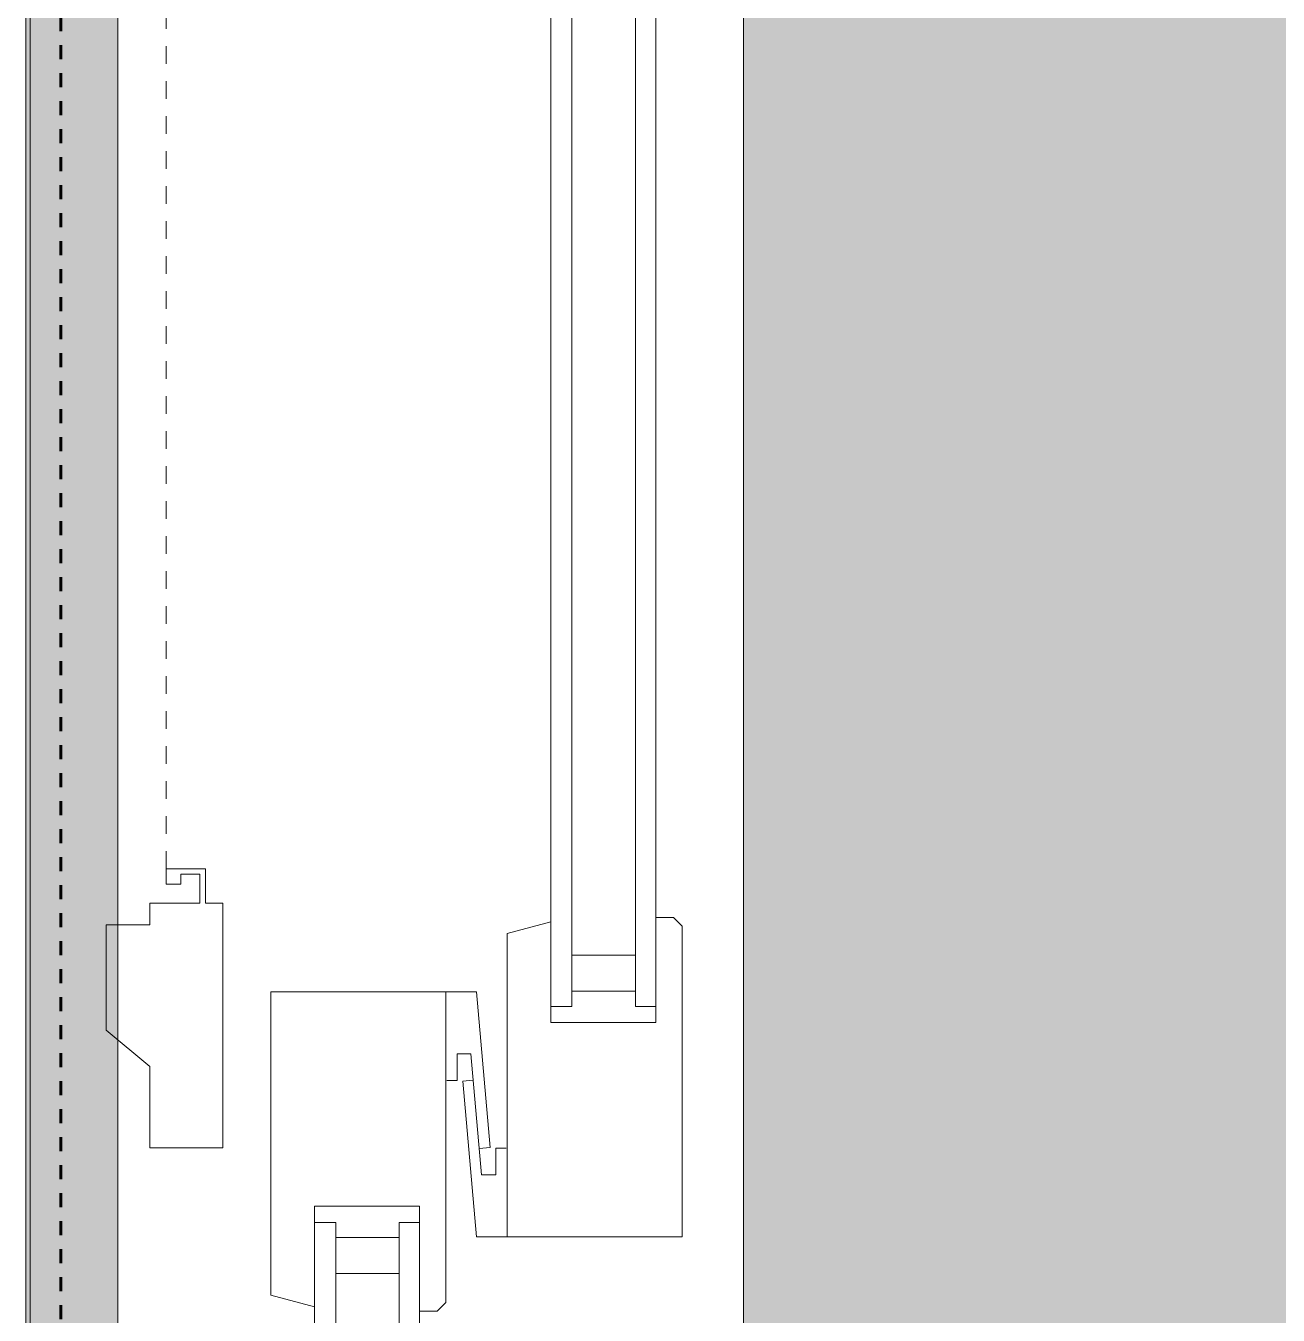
# Model space of a CAD drawing. Header units: inches. Extents: x -4110 to -1807, y 9775 to 11251.
# Drawn here: x -3860.97 to -3852.03, y 10167.22 to 10176.43 of the extents above; entities that cross this region are included whole.
import ezdxf

# ---------------------------------------------------------------- set-up
doc = ezdxf.new("R2010")
doc.units = ezdxf.units.IN
doc.header["$MEASUREMENT"] = 0
for name, pattern in [('Dash', [0.25, 0.125, -0.125]), ('Dash 1_16_', [0.125, 0.0625, -0.0625]), ('Double Dash 3_8_', [1, 0.375, -0.125, 0.125, -0.125, 0.125, -0.125])]:
    doc.linetypes.add(name, pattern=pattern)
for name, color, linetype, lineweight in [('0-1', 7, 'Continuous', 5), ('0-3', 7, 'Continuous', 9), ('0-4', 250, 'Double Dash 3_8_', 60), ('A-DETL-GENF-2', 92, 'Continuous', 18), ('A-DETL-GENF-HDLN-1', 7, 'Dash', 9), ('A-DETL-GENF-HDLN-2', 1, 'Continuous', 18), ('A-DOOR-FRAM-2', 7, 'Continuous', 9), ('A-WALL-1', 8, 'Continuous', 5), ('A-WALL-4', 10, 'Continuous', 18), ('C-PROP-LINE-2', 250, 'Dash 1_16_', 60)]:
    doc.layers.add(name, color=color, linetype=linetype, lineweight=lineweight)

# ---------------------------------------------------------------- blocks, each defined once
blk = doc.blocks.new('Basic Wall _ EXT - FIBER CEMENT - LARGE - ___-2162461-ENLARGED RCP - 3RD FLOOR PLAN - WEST')
at = {"layer": 'A-WALL-4'}
blk.add_hatch(color=256, dxfattribs=at).paths.add_polyline_path([(-3860.9737, 9979.9394), (-3860.9425, 9979.9706), (-3860.9425, 11153.4327), (-3860.9737, 11153.4327), (-3860.9737, 9979.9706)], flags=0)
h = blk.add_hatch(color=256, dxfattribs=at)
h.paths.add_polyline_path([(-3860.9425, 9979.9706), (-3860.2237, 9980.6894), (-3860.2237, 10012.5894), (-3860.2862, 10012.5894), (-3860.2862, 10015.2378), (-3860.3175, 10015.2378), (-3860.3175, 10050.7378), (-3860.2237, 10050.7378), (-3860.2237, 10051.241), (-3860.3175, 10051.241), (-3860.3175, 10086.741), (-3860.2862, 10086.741), (-3860.2862, 10089.3894), (-3860.2237, 10089.3894), (-3860.2237, 10127.9761), (-3860.2862, 10127.9761), (-3860.2862, 10132.9019), (-3860.3175, 10132.9019), (-3860.3175, 10204.4019), (-3860.2237, 10204.4019), (-3860.2237, 10281.4535), (-3860.2862, 10281.4535), (-3860.2862, 10284.1019), (-3860.3175, 10284.1019), (-3860.3175, 10319.6019), (-3860.2237, 10319.6019), (-3860.2237, 10434.9894), (-3860.2862, 10434.9894), (-3860.2862, 10437.6378), (-3860.3175, 10437.6378), (-3860.3175, 10473.1378), (-3860.2237, 10473.1378), (-3860.2237, 10473.641), (-3860.3175, 10473.641), (-3860.3175, 10509.141), (-3860.2862, 10509.141), (-3860.2862, 10511.7894), (-3860.2237, 10511.7894), (-3860.2237, 10588.6535), (-3860.2862, 10588.6535), (-3860.2862, 10591.3019), (-3860.3175, 10591.3019), (-3860.3175, 10626.8019), (-3860.2237, 10626.8019), (-3860.2237, 10627.1761), (-3860.2862, 10627.1761), (-3860.2862, 10632.1019), (-3860.3175, 10632.1019), (-3860.3175, 10703.6019), (-3860.2237, 10703.6019), (-3860.2237, 10780.6535), (-3860.2862, 10780.6535), (-3860.2862, 10783.3019), (-3860.3175, 10783.3019), (-3860.3175, 10818.8019), (-3860.2237, 10818.8019), (-3860.2237, 10857.4535), (-3860.2862, 10857.4535), (-3860.2862, 10860.1019), (-3860.3175, 10860.1019), (-3860.3175, 10895.6019), (-3860.2237, 10895.6019), (-3860.2237, 11011.1769), (-3860.3175, 11011.1769), (-3860.3175, 11082.6769), (-3860.2862, 11082.6769), (-3860.2862, 11087.6027), (-3860.2237, 11087.6027), (-3860.2237, 11153.4327), (-3860.9425, 11153.4327), (-3860.9425, 9980.6894)], flags=0)
h.paths.add_polyline_path([(-3859.2237, 10356.4402), (-3859.2237, 10397.9636), (-3859.9737, 10397.9636), (-3859.9737, 10356.4402)], flags=0)
h.paths.add_polyline_path([(-3859.2237, 10703.6019), (-3859.2237, 10743.7511), (-3859.9737, 10743.7511), (-3859.9737, 10703.6019)], flags=0)
h.paths.add_polyline_path([(-3859.2237, 10932.6277), (-3859.2237, 10974.1511), (-3859.9737, 10974.1511), (-3859.9737, 10932.6277)], flags=0)
for p, q in [((-3860.9737, 11153.4327), (-3860.9737, 9979.9394)), ((-3860.9425, 11153.4327), (-3860.9425, 9979.9706))]:
    blk.add_line(p, q, dxfattribs=at)
blk = doc.blocks.new('Door-Sliding-Marvin-2_Panel_Patio_Door-Essential - MARVIN ESSENTIAL SLIDING - 6_-0_X6_-10_ - 3RD FLOOR-3344819-ENLARGED RCP - 3RD FLOOR PLAN - WEST')
at = {"layer": 'A-DETL-GENF-2'}
for p, q in [((0.6018, 4.3633), (0.3418, 4.0513)), ((1.3539, 4.3633), (0.6018, 4.3633)), ((1.3539, 4.0513), (1.3539, 4.3633)), ((0.3418, 4.0513), (-0.24, 4.0513)), ((-0.24, 4.0513), (-0.24, 3.5312)), ((1.3539, 4.0513), (1.5098, 4.0513)), ((1.5098, 3.6943), (1.5098, 4.0513)), ((1.7548, 3.9353), (1.6448, 3.9353)), ((1.6448, 3.8303), (1.6448, 3.9353)), ((1.7548, 3.6543), (1.7548, 3.9353)), ((1.6448, 3.8303), (1.7148, 3.8303)), ((1.7148, 3.8303), (1.7148, 3.6943)), ((1.7148, 3.6943), (1.5098, 3.6943)), ((1.5098, 3.5312), (1.5098, 3.6543)), ((1.5098, 3.6543), (1.7548, 3.6543)), ((-0.24, 3.5312), (1.5098, 3.5312)), ((-1.2913, 3.1875), (-1.375, 2.875)), ((0.875, 3.1875), (-1.2913, 3.1875)), ((0.875, 1.7182), (0.875, 3.1875)), ((-1.375, 2.875), (-0.6563, 2.875)), ((-0.7718, 2.724), (-0.7718, 2.875)), ((-0.6563, 2.875), (-0.6563, 2.125)), ((-1.1371, 2.724), (-1.1371, 2.2712)), ((-0.8797, 2.724), (-0.8797, 2.2712)), ((-0.7718, 2.2712), (-0.7718, 2.125)), ((-1.4063, 2.125), (-1.4063, 2)), ((-0.6563, 2.125), (-1.4063, 2.125)), ((-1.4063, 2), (-1.3438, 1.9375)), ((-1.3438, 1.9375), (0.875, 1.9375)), ((0.2417, 1.9305), (0.2417, 1.8555)), ((0.2417, 1.8555), (0.4317, 1.8555)), ((0.4317, 1.8555), (0.4317, 1.7579)), ((0.237, 1.8161), (-0.875, 1.7188)), ((-0.4317, 1.6823), (0.4317, 1.7579)), ((0.237, 1.8161), (0.2436, 1.7414)), ((-0.875, 0.25), (-0.875, 1.7188)), ((-0.4317, 1.5815), (-0.4317, 1.6823)), ((-0.237, 1.6209), (-0.2438, 1.6988)), ((-0.237, 1.6209), (0.875, 1.7182)), ((-0.2417, 1.5815), (-0.4317, 1.5815)), ((-0.2417, 1.5065), (-0.2417, 1.5815)), ((-0.875, 1.5), (1.2913, 1.5)), ((1.2913, 1.5), (1.375, 1.1875)), ((1.375, 1.1875), (0.6562, 1.1875)), ((0.6562, 1.1875), (0.6562, 0.4375)), ((0.7718, 1.0365), (0.7718, 1.1875)), ((0.8797, 1.0365), (0.8797, 0.5837)), ((1.1371, 1.0365), (1.1371, 0.5837)), ((0.7718, 0.5837), (0.7718, 0.4375)), ((0.6562, 0.4375), (1.4062, 0.4375)), ((1.4062, 0.4375), (1.4062, 0.3125)), ((1.4062, 0.3125), (1.3437, 0.25)), ((1.3437, 0.25), (-0.875, 0.25))]:
    blk.add_line(p, q, dxfattribs=at)
at = {"layer": 'A-DETL-GENF-HDLN-1'}
blk.add_line((1.7548, 3.9353), (33.0052, 3.9353), dxfattribs=at)
at = {"layer": 'A-DETL-GENF-HDLN-2'}
for p, q in [((-32.9782, 2.875), (-0.7718, 2.875)), ((-32.9782, 2.724), (-0.7718, 2.724)), ((-32.9782, 2.2712), (-0.7718, 2.2712)), ((-32.9782, 2.125), (-0.7718, 2.125)), ((0.7718, 1.1875), (33.0407, 1.1875)), ((0.7718, 1.0365), (33.0407, 1.0365)), ((0.7718, 0.5837), (33.0407, 0.5837)), ((0.7718, 0.4375), (33.0407, 0.4375))]:
    blk.add_line(p, q, dxfattribs=at)
at = {"layer": 'A-DOOR-FRAM-2'}
for p, q in [((35.75, 4.2812), (-35.75, 4.2812)), ((-35.75, -0.1875), (35.75, -0.1875))]:
    blk.add_line(p, q, dxfattribs=at)
blk = doc.blocks.new('Family - ___-2835860-ENLARGED RCP - 3RD FLOOR PLAN - WEST')
at = {"layer": 'C-PROP-LINE-2'}
blk.add_line((-3860.7237, 9980.1894), (-3860.7237, 11153.4327), dxfattribs=at)
blk = doc.blocks.new('Family - ___-2835932-ENLARGED RCP - 3RD FLOOR PLAN - WEST')
at = {"layer": 'C-PROP-LINE-2'}
blk.add_line((-3860.7237, 9980.1894), (-3860.7237, 11153.4327), dxfattribs=at)
blk = doc.blocks.new('CTR - 1st Phase - Shell_rvt-1-ENLARGED RCP - 3RD FLOOR PLAN - WEST')
at = {"layer": 'A-WALL-1'}
blk.add_hatch(color=256, dxfattribs=at).paths.add_polyline_path([(-3855.8487, 10132.9019), (-3855.8175, 10132.9019), (-3855.8175, 10133.5894), (-3851.8487, 10133.5894), (-3851.8487, 10203.7144), (-3855.8175, 10203.7144), (-3855.8175, 10204.4019), (-3855.8487, 10204.4019), (-3855.8487, 10133.5894)], flags=0)
at = {"layer": '0-3'}
blk.add_blockref('Basic Wall _ EXT - FIBER CEMENT - LARGE - ___-2162461-ENLARGED RCP - 3RD FLOOR PLAN - WEST', (0, 0), dxfattribs=at)
at = {"layer": '0-3', "rotation": 89.99999999999991}
blk.add_blockref('Door-Sliding-Marvin-2_Panel_Patio_Door-Essential - MARVIN ESSENTIAL SLIDING - 6_-0_X6_-10_ - 3RD FLOOR-3344819-ENLARGED RCP - 3RD FLOOR PLAN - WEST', (-3856.0362, 10168.6519), dxfattribs=at)
at = {"layer": '0-4'}
for name in ['Family - ___-2835860-ENLARGED RCP - 3RD FLOOR PLAN - WEST', 'Family - ___-2835932-ENLARGED RCP - 3RD FLOOR PLAN - WEST']:
    blk.add_blockref(name, (0, 0), dxfattribs=at)

msp = doc.modelspace()

# ---------------------------------------------------------------- block references
at = {"layer": '0-1'}
msp.add_blockref('CTR - 1st Phase - Shell_rvt-1-ENLARGED RCP - 3RD FLOOR PLAN - WEST', (0, 0), dxfattribs=at)

doc.saveas('drawing.dxf')
